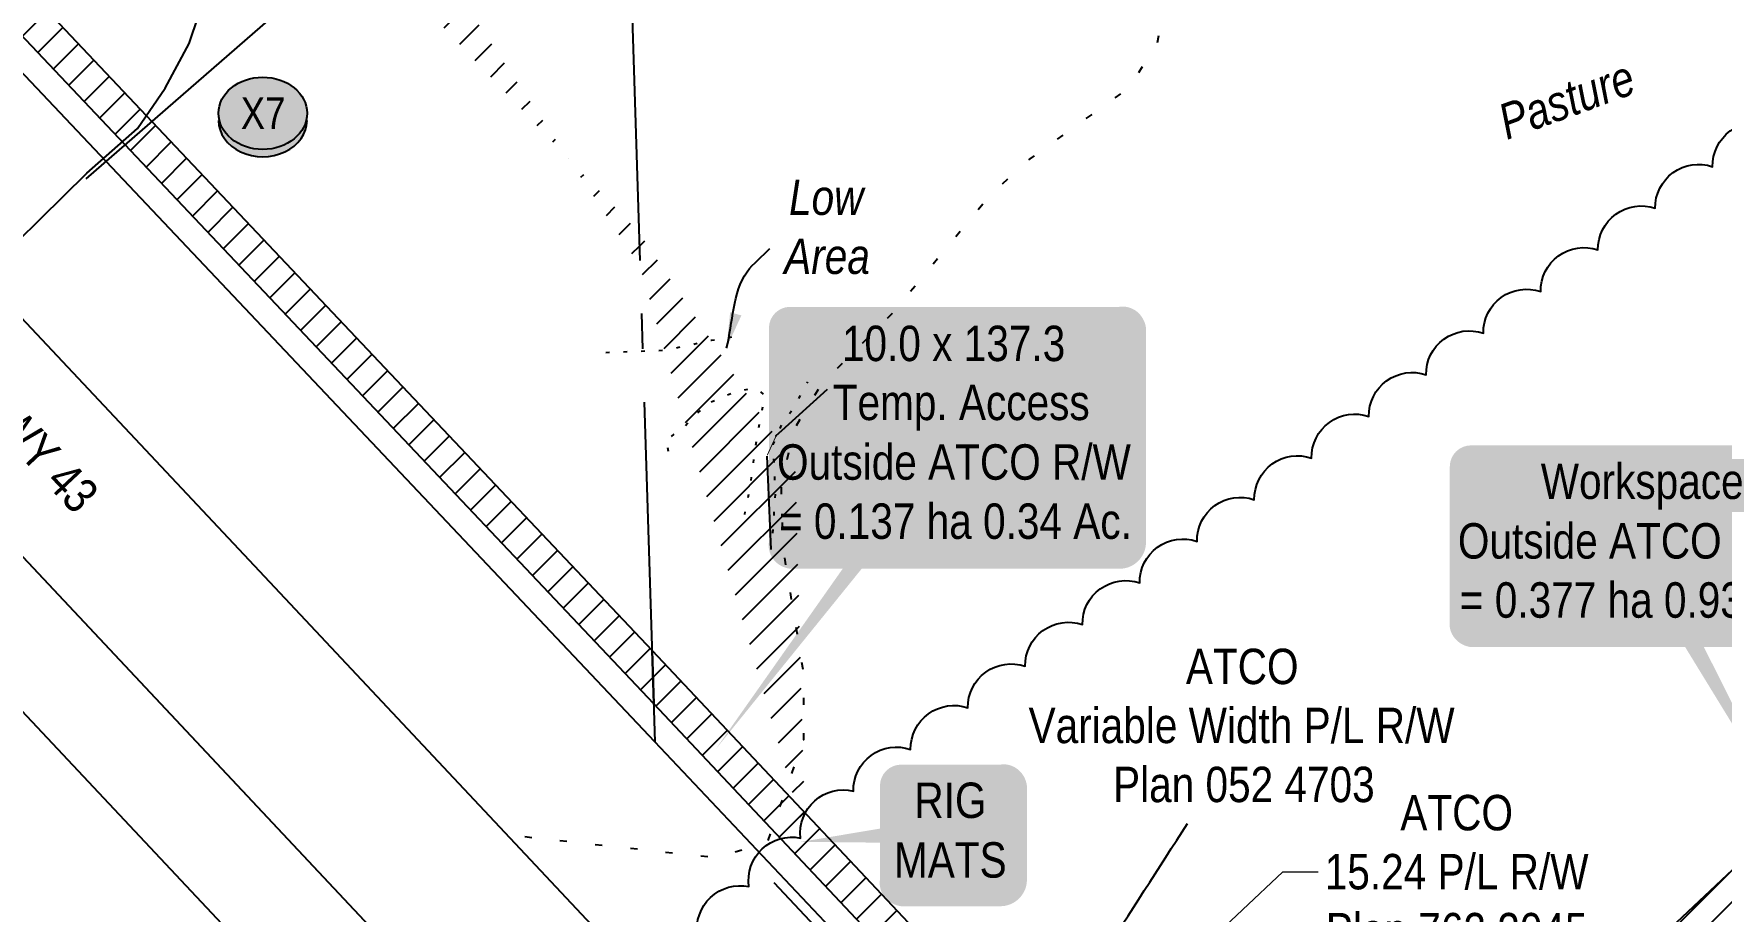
# Model space of a CAD drawing. Extents: x 634962 to 644935, y 5969185 to 5972988.
# Drawn here: x 642334.9 to 642811.4, y 5971174.8 to 5971422.6 of the extents above; entities that cross this region are included whole.
import ezdxf
from ezdxf.enums import TextEntityAlignment as Align

# ---------------------------------------------------------------- set-up
doc = ezdxf.new("R2010")
doc.units = 0
doc.header["$LTSCALE"] = 5
doc.header["$PDSIZE"] = 0.5
for name, pattern in [('foc-QUARTERLINE', [33, 25, -3, 2, -3]), ('foc-TOPO', [1, 0.2, -0.8]), ('foc-WHEELTRACKS', [2, 0.4, -1.6])]:
    doc.linetypes.add(name, pattern=pattern)
doc.layers.get('Defpoints').update_dxf_attribs({"color": 9})
for name, color, linetype in [('37', 37, 'Continuous'), ('AS-FENCE-DASH', 48, 'foc-FENCE-DASH'), ('AS-POWER-OH-ATCO PIPELINES', 241, 'foc-OHPOWER'), ('CG-NOTES', 7, 'Continuous'), ('L-QSEC', 8, 'foc-QUARTERLINE'), ('L-TITLEDB', 4, 'Continuous'), ('P-CROSSINGS', 250, 'Continuous'), ('P-TEMP-ATCO PIPELINES-H_1', 71, 'Continuous'), ('P-TEMP-ATCO PIPELINES-H_2', 71, 'Continuous'), ('P-TEMP-ATCO PIPELINES-T_2', 104, 'Continuous'), ('P-TEMP-ATCO PIPELINES_1', 104, 'Continuous'), ('P-TEMP-ATCO PIPELINES_2', 104, 'Continuous'), ('PROPOSED-SCOPE', 240, 'Continuous'), ('T-CREEK', 160, 'Continuous'), ('T-GENERAL', 48, 'foc-TOPO'), ('T-LOW-AREA', 48, 'foc-TOPO'), ('T-WATER-P3', 160, 'foc-WHEELTRACKS')]:
    doc.layers.add(name, color=color, linetype=linetype)
for name, color, linetype, lineweight in [('AS-GENERAL', 48, 'Continuous', 18), ('C-RW-T', 13, 'Continuous', 9), ('C-WS-T', 13, 'Continuous', 9), ('T-TEXT', 48, 'Continuous', 18)]:
    doc.layers.add(name, color=color, linetype=linetype, lineweight=lineweight)
doc.layers.add('AS-TELUS-ATCO PIPELINES', color=7, linetype='foc-TEL', lineweight=9, true_color=0xff9c38)
doc.styles.add('80', font='ARIALN.TTF', dxfattribs={"height": 10})
doc.styles.add('80CG', font='ARIALN.TTF', dxfattribs={"height": 10})
doc.styles.add('80L', font='ARIALN.TTF', dxfattribs={"height": 10})
doc.styles.add('Crossing', font='ARIALN.TTF', dxfattribs={"height": 10})
doc.styles.add('foc-LtypeFont', font='ARIALN.TTF', dxfattribs={"height": 7.35})
doc.styles.add('TXT', font='ARIALN.TTF', dxfattribs={"height": 0.2})
doc.linetypes.add('foc-FENCE-DASH', pattern='A,0.5,-0.5,1,-0.5,1,-0.5,1,-0.5,1,-0.5,["X",foc-LtypeFont,S=0.2,R=0,X=-0.625,Y=-0.75],-0.5', length=7.5)
doc.linetypes.add('foc-OHPOWER', pattern='A,10,-1,["O/P",foc-LtypeFont,S=0.2,R=0,X=-0.5,Y=-0.75],-3.25', length=14.25)
doc.linetypes.add('foc-TEL', pattern='A,2,-1,["T",foc-LtypeFont,S=0.2,R=0,X=-0.425,Y=-0.75],-1.24,8', length=12.24)
doc.linetypes.add('foc-TOPO-flowdirection-NOLINE', pattern='A,0,[">",foc-LtypeFont,S=0.3,R=0,X=0,Y=-0.945],-20,[">",foc-LtypeFont,S=0.3,R=0,X=0,Y=-0.945],0', length=20)
doc.dimstyles.new('Compass 5 000', dxfattribs={"dimscale": 5, "dimtxt": 9, "dimasz": 2, "dimexe": 0.2, "dimexo": 0.0625, "dimgap": 0.5, "dimtad": 0, "dimtih": 1, "dimtoh": 1, "dimzin": 0, "dimdsep": 46, "dimtxsty": '80CG', "dimcen": 0.1, "dimse1": 1, "dimse2": 1, "dimclrd": 256, "dimclrt": 256, "dimaunit": 1, "dimadec": 4, "dimazin": 0, "dimtfac": 0.06, "dimtofl": 0, "dimtmove": 0, "dimatfit": 1, "dimfxl": 0.2, "dimtolj": 1, "dimtzin": 0, "dimlwd": -1, "dimarcsym": 0})

# ---------------------------------------------------------------- blocks, each defined once
blk = doc.blocks.new('*D382')
at = {"layer": 'C-RW-T', "transparency": 16777216}
for p, q in [((642661.57, 5971161.46), (642687.6, 5971185.89)), ((642687.6, 5971185.89), (642697.6, 5971185.89)), ((642635.87, 5971137.34), (642628.58, 5971130.5))]:
    blk.add_line(p, q, dxfattribs=at)
for points in [[(642660.43, 5971162.67), (642662.71, 5971160.24), (642654.27, 5971154.62)], [(642634.73, 5971138.56), (642637.01, 5971136.13), (642643.16, 5971144.19)]]:
    blk.add_solid(points, dxfattribs=at)
at = {"layer": 'Defpoints', "color": 0, "transparency": 16777216}
for p in [(642654.27, 5971154.62), (642659.85, 5971148.67), (642648.74, 5971138.24)]:
    blk.add_point(p, dxfattribs=at)
at = {"layer": 'C-RW-T', "transparency": 16777216, "insert": (642736.68, 5971185.89), "char_height": 10, "attachment_point": 5, "style": '80CG'}
blk.add_mtext('\\A1;ATCO\\P15.24 P/L R/W\\PPlan 762 2045', dxfattribs=at)
blk = doc.blocks.new('*U627')
h = blk.add_hatch(color=255)
edge = h.paths.add_edge_path()
edge.add_line((-14, -20), (14, -20))
edge.add_arc((14, -14), 6, 270, 360)
edge.add_line((20, -14), (20, 12.5))
edge.add_arc((14, 12.5), 6, 0, 90)
edge.add_line((14, 18.5), (-14, 18.5))
edge.add_arc((-14, 12.5), 6, 90, 180)
edge.add_line((-20, 12.5), (-20, -14))
edge.add_arc((-14, -14), 6, 180, 270)
at = {"color": 14, "flags": 128}
blk.add_lwpolyline([(-14, -20, 3, 3, 0), (14, -20, 3, 3, 0.414214), (20, -14, 3, 3, 0), (20, 12.5, 3, 0, 0.414214), (14, 18.5, 0, 0, 0), (-14, 18.5, 0, 0, 0.414214), (-20, 12.5, 0, 0, 0), (-20, -14, 0, 3, 0.414214)], format="xyseb", close=True, dxfattribs=at)
blk.add_lwpolyline([(-42.3, -3.32, 0, 7.5, 0), (0, 0, 0, 0, 0)], format="xyseb", dxfattribs=at)
at = {"color": 14, "style": '80'}
blk.add_attdef('ENTER_TEXT_001', (-35.99, -5), '', height=10, dxfattribs=at)
blk = doc.blocks.new('xing2')
h = blk.add_hatch(color=50)
h.dxf.hatch_style = 1
edge = h.paths.add_edge_path()
edge.add_ellipse((0, 0), major_axis=(-12.5, 0), ratio=0.816297, start_angle=0, end_angle=360)
h = blk.add_hatch(color=250)
h.dxf.hatch_style = 1
edge = h.paths.add_edge_path()
edge.add_ellipse((0, -2.05), major_axis=(-12.5, 0), ratio=0.816297, start_angle=0, end_angle=180)
edge.add_line((12.5, -2.05), (12.5, 0))
edge.add_ellipse((0, 0), major_axis=(-12.5, 0), ratio=0.816297, start_angle=0, end_angle=180, ccw=False)
edge.add_line((-12.5, 0), (-12.5, -2.05))
at = {"color": 250}
blk.add_ellipse((0, 0), major_axis=(-12.5, 0), ratio=0.816297, dxfattribs=at)
blk.add_ellipse((0, -2.05), major_axis=(-12.5, 0), ratio=0.816297, start_param=0, end_param=3.141593, dxfattribs=at)
at = {"color": 250, "style": 'Crossing'}
blk.add_attdef('CROSSING', text='', height=9, dxfattribs=at).set_placement((0.09, 0.02), align=Align.MIDDLE_CENTER)
at = {"color": 250, "style": 'Crossing', "flags": 1}
for tag, p in [('OWNER', (0.09, -12.49)), ('DESCRIPTION', (0.09, -25.77)), ('LOCATION', (0.09, -39.3)), ('DWG_REF', (0.09, -52.84))]:
    blk.add_attdef(tag, text='', height=9, dxfattribs=at).set_placement(p, align=Align.MIDDLE_CENTER)
blk = doc.blocks.new('*U665')
h = blk.add_hatch(color=255)
edge = h.paths.add_edge_path()
edge.add_line((-46.5, -37), (46.5, -37))
edge.add_arc((46.5, -31), 6, 270, 360)
edge.add_line((52.5, -31), (52.5, 29.5))
edge.add_arc((46.5, 29.5), 6, 0, 90)
edge.add_line((46.5, 35.5), (-46.5, 35.5))
edge.add_arc((-46.5, 29.5), 6, 90, 180)
edge.add_line((-52.5, 29.5), (-52.5, -31))
edge.add_arc((-46.5, -31), 6, 180, 270)
at = {"color": 104, "flags": 128}
blk.add_lwpolyline([(-46.5, -37, 3, 3, 0), (46.5, -37, 3, 3, 0.414214), (52.5, -31, 3, 3, 0), (52.5, 29.5, 3, 0, 0.414214), (46.5, 35.5, 0, 0, 0), (-46.5, 35.5, 0, 0, 0.414214), (-52.5, 29.5, 0, 0, 0), (-52.5, -31, 0, 3, 0.414214)], format="xyseb", close=True, dxfattribs=at)
blk.add_lwpolyline([(-67.56, -89.51, 0, 7.5, 0), (0, 0, 0, 0, 0)], format="xyseb", dxfattribs=at)
at = {"color": 104, "style": '80'}
blk.add_attdef('ENTER_TEXT_001', (-26.85, -4.92), '', height=10, dxfattribs=at)
blk = doc.blocks.new('*U792')
h = blk.add_hatch(color=255)
edge = h.paths.add_edge_path()
edge.add_line((-46.5, -28.5), (46.5, -28.5))
edge.add_arc((46.5, -22.5), 6, 270, 360)
edge.add_line((52.5, -22.5), (52.5, 21))
edge.add_arc((46.5, 21), 6, 0, 90)
edge.add_line((46.5, 27), (-46.5, 27))
edge.add_arc((-46.5, 21), 6, 90, 180)
edge.add_line((-52.5, 21), (-52.5, -22.5))
edge.add_arc((-46.5, -22.5), 6, 180, 270)
at = {"color": 104, "flags": 128}
blk.add_lwpolyline([(-46.5, -28.5, 3, 3, 0), (46.5, -28.5, 3, 3, 0.414214), (52.5, -22.5, 3, 3, 0), (52.5, 21, 3, 0, 0.414214), (46.5, 27, 0, 0, 0), (-46.5, 27, 0, 0, 0.414214), (-52.5, 21, 0, 0, 0), (-52.5, -22.5, 0, 3, 0.414214)], format="xyseb", close=True, dxfattribs=at)
blk.add_lwpolyline([(43.49, -78.17, 0, 7.5, 0), (0, 0, 0, 0, 0)], format="xyseb", dxfattribs=at)
at = {"color": 104, "style": '80'}
blk.add_attdef('ENTER_TEXT_001', (-26.85, -4.92), '', height=10, dxfattribs=at)

msp = doc.modelspace()

# ---------------------------------------------------------------- hatches: boundary and pattern name
at = {"layer": 'P-TEMP-ATCO PIPELINES-H_1'}
h = msp.add_hatch(dxfattribs=at)
h.set_pattern_fill('ANSI31', color=256, scale=1.999487)
h.set_pattern_definition([(45, (164.8275, 1530.4405), (-4.488977151, 4.488977151), [])])
h.paths.add_polyline_path([(642122.536, 5971643.146), (642062.885, 5971706.24), (642095.805, 5971737.364), (642134.383, 5971757.961), (642138.564, 5971802.707), (642148.634, 5971803.01), (642143.836, 5971751.675), (642101.698, 5971729.177), (642091.545, 5971719.578), (642090.754, 5971691.314), (642509.49, 5971248.408), (642509.962, 5971233.356)])
h = msp.add_hatch(dxfattribs=at)
h.set_pattern_fill('ANSI31', color=256, scale=1.999487)
h.set_pattern_definition([(45, (164.8275, 1530.4405), (-4.488977151, 4.488977151), [])])
edge = h.paths.add_edge_path()
edge.add_line((642505.78, 5971366.601), (642506.076, 5971357.163))
edge.add_line((642506.076, 5971357.163), (642446.898, 5971445.686))
edge.add_line((642446.898, 5971445.686), (642448.877, 5971475.953))
edge.add_line((642448.877, 5971475.953), (642279.885, 5971621.914))
edge.add_line((642279.885, 5971621.914), (642259.022, 5971706.376))
edge.add_line((642259.022, 5971706.376), (642197.431, 5971730.007))
edge.add_line((642197.431, 5971730.007), (642153.84, 5971735.448))
edge.add_line((642153.84, 5971735.448), (642145.106, 5971744.766))
at = {"layer": 'P-TEMP-ATCO PIPELINES-H_2'}
h = msp.add_hatch(dxfattribs=at)
h.set_pattern_fill('ANSI31', color=256, scale=1.999487)
h.set_pattern_definition([(45, (164.8275, 1530.4405), (-4.488977151, 4.488977151), [])])
edge = h.paths.add_edge_path()
edge.add_line((642506.076, 5971357.163), (642505.78, 5971366.601))
edge.add_line((642505.78, 5971366.601), (642549.959, 5971300.513))
edge.add_line((642549.959, 5971300.513), (642552.707, 5971196.258))
h = msp.add_hatch(dxfattribs=at)
h.set_pattern_fill('ANSI31', color=256, scale=1.999487)
h.set_pattern_definition([(45, (164.8275, 1530.4405), (-4.488977151, 4.488977151), [])])
h.paths.add_polyline_path([(642509.962, 5971233.356), (642509.49, 5971248.408), (642607.42, 5971144.375), (642600.127, 5971137.537)])
h = msp.add_hatch(dxfattribs=at)
h.set_pattern_fill('ANSI31', color=256, scale=1.999487)
h.set_pattern_definition([(45, (164.8275, 1530.4405), (-4.488977151, 4.488977151), [])])
h.paths.add_polyline_path([(642741.701, 5971090.508), (642874.002, 5971214.94), (642860.303, 5971229.505), (642718.238, 5971095.89)])

# ---------------------------------------------------------------- linework, layer by layer
at = {"layer": 'AS-FENCE-DASH', "flags": 128}
for points in [[(642447.953, 5971458.083), (642446.32, 5971458.52), (642432.46, 5971452.283), (642414.599, 5971438.265), (642349.651, 5971381.615)], [(642558.962, 5971322.126), (642546.056, 5971310.466), (642544.475, 5971309.079), (642544.459, 5971308.91)], [(642541.861, 5971303.272), (642543.053, 5971276.927)], [(642543.913, 5971182.931), (642701.006, 5971015.545)]]:
    msp.add_lwpolyline(points, dxfattribs=at)
at = {"layer": 'AS-GENERAL', "const_width": 0.25, "flags": 128}
msp.add_lwpolyline([(642542.009, 5971303.554), (642544.459, 5971308.91)], dxfattribs=at)
at = {"layer": 'AS-POWER-OH-ATCO PIPELINES', "linetype": 'foc-OHPOWER', "flags": 128}
msp.add_lwpolyline([(641674.555, 5972181.047), (641682.343, 5972165.775), (641829.327, 5971876.988, 0.0166797), (641866.307, 5971809.87, 0.0032712), (641874.025, 5971796.982, 0.0005444), (641875.325, 5971794.845, 0.050244), (642015.42, 5971612.068), (643085.555, 5970471.647), (643112.556, 5970444.13), (643136.644, 5970421.546), (643158.781, 5970402.254)], format="xyb", dxfattribs=at)
at = {"layer": 'AS-TELUS-ATCO PIPELINES'}
msp.add_lwpolyline([(641875.325, 5971794.845, 0.050244), (642015.42, 5971612.068), (643085.555, 5970471.647, 0.0942242), (643344.699, 5970282.919)], format="xyb", dxfattribs=at)
at = {"layer": 'L-QSEC'}
msp.add_line((642491.755, 5971813.343), (642510.3, 5971222.614), dxfattribs=at)
at = {"layer": 'L-TITLEDB'}
for points in [[(643345.761, 5970249.184, -0.0985904), (643063.54, 5970450.971), (642577.027, 5970969.94), (642566.764, 5970980.873), (642538.819, 5971010.646), (642517.007, 5971009.917), (642516.226, 5971034.714), (642514.617, 5971036.428), (642504.189, 5971047.538), (641993.448, 5971591.445, -0.0539029), (641840.804, 5971793.79, -0.0168429), (641802.462, 5971863.323), (641676.806, 5972110.151), (641674.555, 5972181.047), (641682.343, 5972165.775), (641829.327, 5971876.988, 0.0166816), (641866.307, 5971809.87, 0.0032712), (641874.025, 5971796.982, 0.0005444), (641875.325, 5971794.845, 0.050244), (642015.42, 5971612.068), (643085.556, 5970471.647, 0.0942242), (643344.7, 5970282.919)], [(641928.442, 5971796.458, 0.0442421), (642048.704, 5971643.311), (642397.143, 5971272.395), (642512.613, 5971149.409), (642559.515, 5971099.441), (642569.943, 5971088.333), (642622.023, 5971032.847), (642632.286, 5971021.913), (642639.7, 5971014.015), (642772.371, 5970872.514), (643067.876, 5970557.378, 0.0924396), (643342.408, 5970355.835), (643344.699, 5970282.919, -0.0942242), (643085.555, 5970471.647), (642015.42, 5971612.068, -0.050244), (641875.325, 5971794.845)]]:
    msp.add_lwpolyline(points, format="xyb", close=True, dxfattribs=at)
for points in [[(641682.342, 5972165.775), (641829.327, 5971876.988, 0.0166797), (641866.307, 5971809.871, 0.0032712), (641874.024, 5971796.982, 0.000534), (641875.325, 5971794.845), (641928.442, 5971796.458, 0.0442421), (642048.704, 5971643.311), (642397.143, 5971272.395), (642512.613, 5971149.409), (642559.515, 5971099.441), (642569.943, 5971088.333), (642622.023, 5971032.847), (642632.286, 5971021.913), (642639.7, 5971014.015), (642772.371, 5970872.514), (643067.876, 5970557.378, 0.0924396), (643342.408, 5970355.835)], [(643340.245, 5970425.07, -0.0243055), (643231.737, 5970492.048), (643203.117, 5970726.764), (643086.394, 5970850.33), (642844.123, 5970882.3), (642806.633, 5970920.782), (642814.234, 5970927.972), (642795.002, 5970948.323), (642780.479, 5970934.586), (642703.907, 5971016.143), (642700.33, 5971019.955), (642667.521, 5971055.051), (642657.312, 5971066.036), (642624.003, 5971101.88), (642605.549, 5971121.737), (642595.09, 5971132.814), (642510.313, 5971222.6), (642149.803, 5971604.034), (642086.186, 5971671.482, -0.0374688), (641983.844, 5971798.14, -0.0523491), (641874.338, 5971997.596)]]:
    msp.add_lwpolyline(points, format="xyb", dxfattribs=at)
at = {"layer": 'P-TEMP-ATCO PIPELINES_1', "flags": 128}
msp.add_lwpolyline([(642122.536, 5971643.146), (642062.885, 5971706.24), (642095.805, 5971737.364), (642134.383, 5971757.961), (642138.564, 5971802.707), (642148.634, 5971803.01), (642143.836, 5971751.675), (642101.698, 5971729.177), (642091.545, 5971719.578), (642090.754, 5971691.314), (642509.49, 5971248.408), (642509.962, 5971233.356), (642122.536, 5971643.146)], dxfattribs=at)
at = {"layer": 'P-TEMP-ATCO PIPELINES_2', "flags": 128}
for points in [[(642509.962, 5971233.356), (642509.49, 5971248.408), (642607.42, 5971144.375), (642600.127, 5971137.537)], [(642741.701, 5971090.508), (642874.002, 5971214.94), (642860.303, 5971229.505), (642718.238, 5971095.89)]]:
    msp.add_lwpolyline(points, close=True, dxfattribs=at)
at = {"layer": 'PROPOSED-SCOPE', "flags": 128}
msp.add_lwpolyline([(642522.293, 5971168.035, -0.5205671), (642536.848, 5971181.744, -0.5205671), (642551.403, 5971195.454, -0.5205671), (642566.329, 5971208.715, -0.5205671), (642582.502, 5971220.472, -0.5205671), (642598.675, 5971232.229, -0.5205671), (642614.849, 5971243.985, -0.5205671), (642631.022, 5971255.742, -0.5205671), (642647.195, 5971267.498, -0.5205671), (642663.369, 5971279.255, -0.5205671), (642679.542, 5971291.012, -0.5205671), (642695.715, 5971302.768, -0.5205671), (642711.889, 5971314.525, -0.5205671), (642728.062, 5971326.281, -0.5205671), (642744.236, 5971338.038, -0.5205671), (642760.409, 5971349.795, -0.5205671), (642776.582, 5971361.551, -0.5205671), (642792.756, 5971373.308, -0.5205671), (642808.929, 5971385.065, -0.5205671), (642825.102, 5971396.821, -0.5205671)], format="xyb", dxfattribs=at)
at = {"layer": 'T-CREEK', "linetype": 'foc-TOPO-flowdirection-NOLINE', "flags": 128}
msp.add_lwpolyline([(641860.608, 5971211.825), (641887.971, 5971221.837), (641904.955, 5971225.694), (641919.638, 5971233.217), (641963.981, 5971273.541), (642022.845, 5971301.916), (642062.209, 5971306.143), (642077.718, 5971311.016), (642131.586, 5971341.814), (642176.199, 5971363.565), (642208.182, 5971357.613), (642231.899, 5971341.973), (642245.569, 5971320.437), (642250.081, 5971311.715), (642260.713, 5971309.972), (642277.78, 5971325.056), (642317.125, 5971351.07), (642349.875, 5971383.201), (642364.167, 5971395.872), (642372.029, 5971407.287), (642378.754, 5971419.817), (642384.052, 5971435.621), (642397.13, 5971446.897), (642411.221, 5971452.676), (642426.473, 5971455.183), (642440.437, 5971466.17), (642458.566, 5971466.124), (642470.013, 5971462.483), (642470.283, 5971460.226), (642492.305, 5971456.218), (642509.147, 5971456.246), (642542.501, 5971462.859), (642556.635, 5971469.224), (642573.775, 5971470.699), (642603.648, 5971460.147), (642654.703, 5971454.521), (642668.402, 5971461.289), (642678.543, 5971471.853), (642689.601, 5971480.425), (642704.1, 5971488.064), (642720.215, 5971492.719), (642739.62, 5971492.85), (642754.147, 5971499.833), (642777.343, 5971519.766), (642793.906, 5971519.247), (642808.732, 5971513.041), (642825.865, 5971514.692), (642835.308, 5971526.244), (642837.905, 5971543.132), (642837.402, 5971564.252), (642839.496, 5971583.21), (642846.53, 5971598.186), (642856.299, 5971610.528), (642868.575, 5971619.986), (642883.518, 5971625.551), (642902.56, 5971628.713), (642941.256, 5971630.286), (642970.629, 5971643.724), (642994.5, 5971647.083), (643004.879, 5971643.027), (643015.966, 5971633.325), (643030.645, 5971605.793), (643041.383, 5971595.837), (643055.91, 5971589.619), (643087.106, 5971587.665)], dxfattribs=at)
at = {"layer": 'T-CREEK'}
msp.add_lwpolyline([(642317.125, 5971351.07), (642349.875, 5971383.201), (642364.167, 5971395.872), (642372.029, 5971407.287), (642378.754, 5971419.817), (642384.052, 5971435.621)], dxfattribs=at)
at = {"layer": 'T-LOW-AREA', "flags": 128}
for points in [[(642496.434, 5971332.613), (642513.082, 5971333.246), (642526.293, 5971336.063), (642535.923, 5971337.638)], [(642543.58, 5971281.557), (642544.337, 5971292.44), (642543.715, 5971306.608), (642546.233, 5971312.378), (642549.453, 5971316.901), (642553.493, 5971324.257)], [(642514.086, 5971304.661), (642513.55, 5971307.867), (642518.261, 5971311.364), (642525.194, 5971318.252), (642532.257, 5971321.252), (642538.501, 5971322.692), (642541.406, 5971320.418), (642540.193, 5971315.007), (642538.4, 5971304.648), (642537.113, 5971294.33), (642535.576, 5971286.838)]]:
    msp.add_lwpolyline(points, dxfattribs=at)
at = {"layer": 'T-WATER-P3', "flags": 128}
msp.add_lwpolyline([(642473.536, 5971195.846), (642527.768, 5971189.931), (642542.156, 5971194.456), (642552.329, 5971223.238), (642552.354, 5971241.692), (642546.545, 5971277.228), (642545.97, 5971295.719), (642549.87, 5971311.405), (642557.147, 5971323.348), (642577.341, 5971343.697), (642605.117, 5971377.254), (642616.293, 5971387.326), (642644.087, 5971407.269), (642652.177, 5971419.781), (642655.188, 5971436.744), (642654.703, 5971454.521)], dxfattribs=at)

# ---------------------------------------------------------------- block references
at = {"layer": 'CG-NOTES'}
ref = msp.add_blockref('*U627', (642593.841, 5971197.697), dxfattribs=at)
ref.add_attrib('ENTER_TEXT_001', 'RIG', (642583.565, 5971201.116), dxfattribs={"layer": '0', "color": 14, "height": 10, "style": '80'})
ref.add_attrib('ENTER_TEXT_002', 'MATS', (642577.801, 5971184.272), dxfattribs={"layer": '0', "color": 14, "height": 10, "style": '80'})
at = {"layer": 'P-CROSSINGS', "color": 5}
msp.add_blockref('xing2', (642399.568, 5971400.149), dxfattribs=at).add_auto_attribs({'CROSSING': 'X7'})
at = {"layer": 'P-TEMP-ATCO PIPELINES-T_2', "color": 3}
ref = msp.add_blockref('*U665', (642594.977, 5971309.995), dxfattribs=dict(at, xscale=0.99974368, yscale=0.99974368, zscale=0.99974368))
ref.add_attrib('ENTER_TEXT_001', '10.0 x 137.3', (642563.109, 5971330.164), dxfattribs={"layer": '0', "color": 104, "height": 9.99744, "style": '80'})
ref.add_attrib('ENTER_TEXT_002', ' Temp. Access', (642557.322, 5971313.502), dxfattribs={"layer": '0', "color": 104, "height": 9.99744, "style": '80'})
ref.add_attrib('ENTER_TEXT_003', 'Outside ATCO R/W', (642544.778, 5971296.662), dxfattribs={"layer": '0', "color": 104, "height": 9.99744, "style": '80'})
ref.add_attrib('ENTER_TEXT_004', '= 0.137 ha 0.34 Ac.', (642545.317, 5971279.959), dxfattribs={"layer": '0', "color": 104, "height": 9.99744, "style": '80'})
ref = msp.add_blockref('*U792', (642787.233, 5971279.372), dxfattribs=dict(at, xscale=0.99974368, yscale=0.99974368, zscale=0.99974368))
ref.add_attrib('ENTER_TEXT_001', ' Workspace', (642757.247, 5971291.23), dxfattribs={"layer": '0', "color": 104, "height": 9.9974, "style": '80'})
ref.add_attrib('ENTER_TEXT_002', 'Outside ATCO R/W', (642737.034, 5971274.39), dxfattribs={"layer": '0', "color": 104, "height": 9.99744, "style": '80'})
ref.add_attrib('ENTER_TEXT_003', '= 0.377 ha 0.93 Ac.', (642737.573, 5971257.687), dxfattribs={"layer": '0', "color": 104, "height": 9.99744, "style": '80'})

# ---------------------------------------------------------------- texts
at = {"layer": '37', "color": 7, "insert": (642339.325, 5971308.894), "char_height": 9.9974, "width": 174.35271, "attachment_point": 2, "rotation": 313.1865, "style": 'TXT'}
msp.add_mtext('HWY 43', dxfattribs=at)
at = {"layer": 'C-RW-T', "insert": (642615.711, 5971248.928), "char_height": 9.99744, "attachment_point": 1, "style": '80L'}
msp.add_mtext_dynamic_manual_height_columns('\\pi44.517;ATCO\\P\\pi0.10811;Variable Width P/L R/W\\P\\pi23.953;Plan 052 4703', width=120.35595, gutter_width=50.013, heights=[0], dxfattribs=at)
at = {"layer": 'T-GENERAL', "insert": (642761.91, 5971407.249), "char_height": 9.99744, "attachment_point": 1, "rotation": 20, "style": '80L'}
msp.add_mtext_dynamic_manual_height_columns('\\pi-15.387;{\\fArial Narrow|b0|i1|c0|p34;Pasture}', width=7.85945, gutter_width=50.003, heights=[0], dxfattribs=at)
at = {"layer": 'T-TEXT', "insert": (642546.751, 5971381.441), "char_height": 9.99945, "attachment_point": 1, "style": '80L'}
msp.add_mtext_dynamic_manual_height_columns('\\pi1.4169;{\\fArial Narrow|b0|i1|c0|p34;Low \\P\\pi0.056171,t40.054;Area}', width=24.08783, gutter_width=50.003, heights=[0], dxfattribs=at)

# ---------------------------------------------------------------- dimensions: what is measured, and where the dimension line sits
at = {"layer": 'C-RW-T'}
dim = msp.add_linear_dim(base=(642654.275, 5971154.615), p1=(642648.743, 5971138.241), p2=(642659.855, 5971148.669), angle=43.18372, text='ATCO\\P15.24 P/L R/W\\PPlan 762 2045', dimstyle='Compass 5 000', dxfattribs=at)
dim.commit()
dim.dimension.update_dxf_attribs({"geometry": '*D382', "text_midpoint": (642736.682, 5971185.888), "dimtype": 161})

# ---------------------------------------------------------------- leaders
at = {"layer": 'C-WS-T', "color": 6, "path_type": 1}
msp.add_leader([(642611.808, 5971123.622), (642660.691, 5971199.587)], dimstyle='Compass 5 000', override={"dimgap": 0.5, "dimtad": 0}, dxfattribs=at)
at = {"layer": 'T-TEXT', "path_type": 1}
msp.add_leader([(642530.501, 5971333.854), (642536.358, 5971355.381), (642542.783, 5971361.991)], dimstyle='Compass 5 000', override={"dimgap": 0.5, "dimtad": 0}, dxfattribs=at)

doc.saveas('drawing.dxf')
